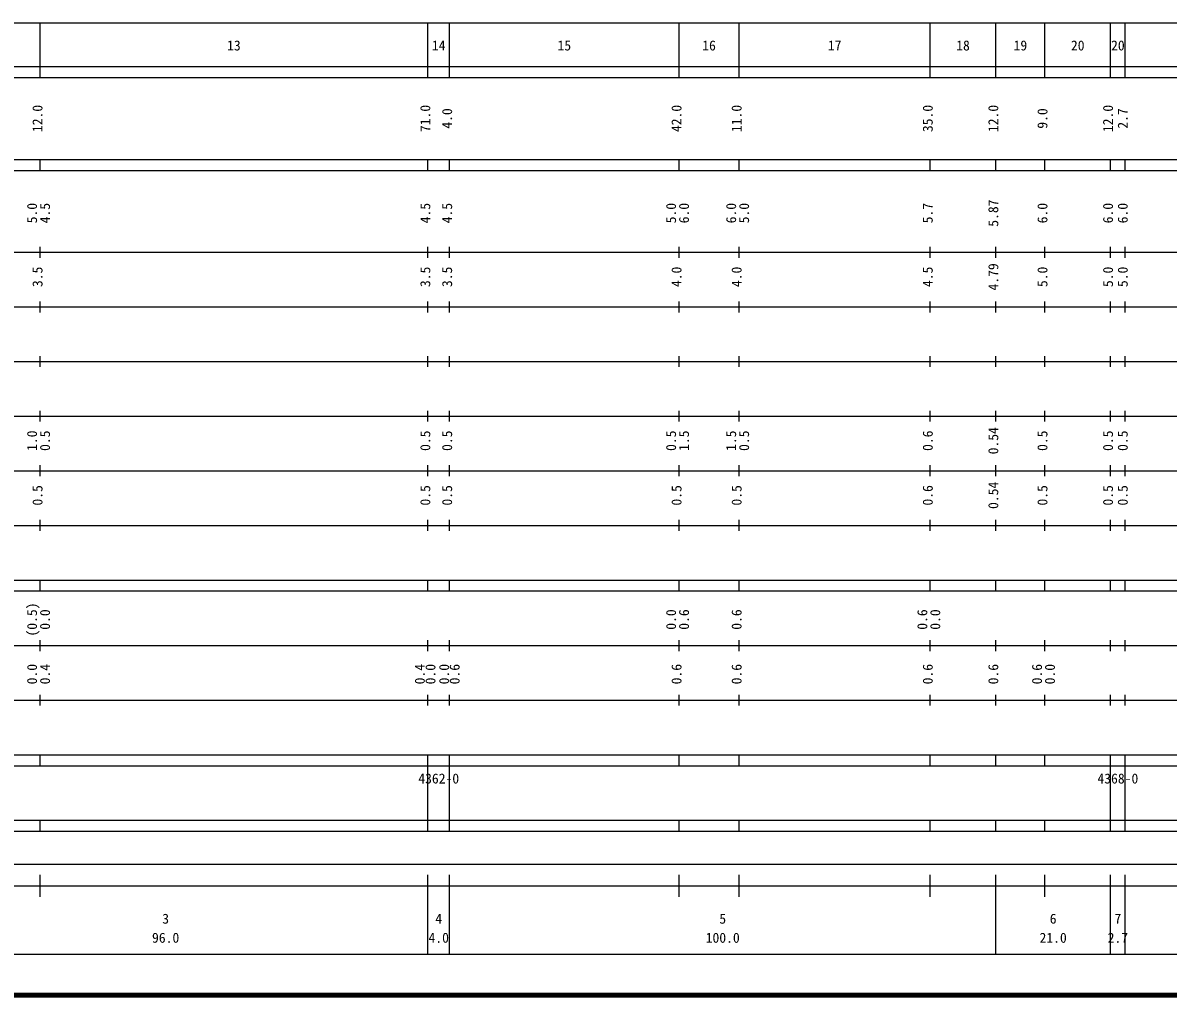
# Model space of a CAD drawing. Units: millimetres on the paper, enlarged 1000 times. Extents: x 40000 to 680000, y 20000 to 380000.
# Drawn here: x 289867 to 499546, y 20000 to 198000 of the extents above; entities that cross this region are included whole.
import ezdxf
from ezdxf.enums import TextEntityAlignment as Align

# ---------------------------------------------------------------- set-up
doc = ezdxf.new("R2010")
doc.units = ezdxf.units.MM
doc.header["$LTSCALE"] = 1000
doc.layers.add('M-TTL', color=2, linetype='Continuous', lineweight=140)
doc.layers.add('M-TTL-BAND', color=7, linetype='Continuous', lineweight=25)
doc.styles.add('ＭＳ ゴシック', font='')
doc.styles.get('ＭＳ ゴシック').set_extended_font_data('MS Gothic')

msp = doc.modelspace()

# ---------------------------------------------------------------- linework, layer by layer
at = {"layer": 'M-TTL'}
msp.add_line((40000, 20000), (680000, 20000), dxfattribs=at)
at = {"layer": 'M-TTL-BAND'}
for p, q in [((68000, 198000), (579000, 198000)), ((293000, 188000), (293000, 198000)), ((364000, 188000), (364000, 198000)), ((368000, 188000), (368000, 198000)), ((410000, 188000), (410000, 198000)), ((421000, 188000), (421000, 198000)), ((456000, 188000), (456000, 198000)), ((468000, 188000), (468000, 198000)), ((477000, 188000), (477000, 198000)), ((489000, 188000), (489000, 198000)), ((491700, 188000), (491700, 198000)), ((40000, 190000), (579000, 190000)), ((40000, 188000), (579000, 188000)), ((40000, 173000), (579000, 173000)), ((293000, 171000), (293000, 173000)), ((364000, 171000), (364000, 173000)), ((368000, 171000), (368000, 173000)), ((410000, 171000), (410000, 173000)), ((421000, 171000), (421000, 173000)), ((456000, 171000), (456000, 173000)), ((468000, 171000), (468000, 173000)), ((477000, 171000), (477000, 173000)), ((489000, 171000), (489000, 173000)), ((491700, 171000), (491700, 173000)), ((40000, 171000), (579000, 171000)), ((40000, 156000), (579000, 156000)), ((293000, 155000), (293000, 157000)), ((364000, 155000), (364000, 157000)), ((368000, 155000), (368000, 157000)), ((410000, 155000), (410000, 157000)), ((421000, 155000), (421000, 157000)), ((456000, 155000), (456000, 157000)), ((468000, 155000), (468000, 157000)), ((477000, 155000), (477000, 157000)), ((489000, 155000), (489000, 157000)), ((491700, 155000), (491700, 157000)), ((293000, 145000), (293000, 147000)), ((364000, 145000), (364000, 147000)), ((368000, 145000), (368000, 147000)), ((410000, 145000), (410000, 147000)), ((421000, 145000), (421000, 147000)), ((456000, 145000), (456000, 147000)), ((468000, 145000), (468000, 147000)), ((477000, 145000), (477000, 147000)), ((489000, 145000), (489000, 147000)), ((491700, 145000), (491700, 147000)), ((46000, 146000), (579000, 146000)), ((293000, 135000), (293000, 137000)), ((364000, 135000), (364000, 137000)), ((368000, 135000), (368000, 137000)), ((410000, 135000), (410000, 137000)), ((421000, 135000), (421000, 137000)), ((456000, 135000), (456000, 137000)), ((468000, 135000), (468000, 137000)), ((477000, 135000), (477000, 137000)), ((489000, 135000), (489000, 137000)), ((491700, 135000), (491700, 137000)), ((52000, 136000), (579000, 136000)), ((46000, 126000), (579000, 126000)), ((293000, 125000), (293000, 127000)), ((364000, 125000), (364000, 127000)), ((368000, 125000), (368000, 127000)), ((410000, 125000), (410000, 127000)), ((421000, 125000), (421000, 127000)), ((456000, 125000), (456000, 127000)), ((468000, 125000), (468000, 127000)), ((477000, 125000), (477000, 127000)), ((489000, 125000), (489000, 127000)), ((491700, 125000), (491700, 127000)), ((52000, 116000), (579000, 116000)), ((293000, 115000), (293000, 117000)), ((364000, 115000), (364000, 117000)), ((368000, 115000), (368000, 117000)), ((410000, 115000), (410000, 117000)), ((421000, 115000), (421000, 117000)), ((456000, 115000), (456000, 117000)), ((468000, 115000), (468000, 117000)), ((477000, 115000), (477000, 117000)), ((489000, 115000), (489000, 117000)), ((491700, 115000), (491700, 117000)), ((293000, 105000), (293000, 107000)), ((364000, 105000), (364000, 107000)), ((368000, 105000), (368000, 107000)), ((410000, 105000), (410000, 107000)), ((421000, 105000), (421000, 107000)), ((456000, 105000), (456000, 107000)), ((468000, 105000), (468000, 107000)), ((477000, 105000), (477000, 107000)), ((489000, 105000), (489000, 107000)), ((491700, 105000), (491700, 107000)), ((46000, 106000), (579000, 106000)), ((40000, 96000), (579000, 96000)), ((293000, 94000), (293000, 96000)), ((364000, 94000), (364000, 96000)), ((368000, 94000), (368000, 96000)), ((410000, 94000), (410000, 96000)), ((421000, 94000), (421000, 96000)), ((456000, 94000), (456000, 96000)), ((468000, 94000), (468000, 96000)), ((477000, 94000), (477000, 96000)), ((489000, 94000), (489000, 96000)), ((491700, 94000), (491700, 96000)), ((40000, 94000), (579000, 94000)), ((49000, 84000), (579000, 84000)), ((293000, 83000), (293000, 85000)), ((364000, 83000), (364000, 85000)), ((368000, 83000), (368000, 85000)), ((410000, 83000), (410000, 85000)), ((421000, 83000), (421000, 85000)), ((456000, 83000), (456000, 85000)), ((468000, 83000), (468000, 85000)), ((477000, 83000), (477000, 85000)), ((489000, 83000), (489000, 85000)), ((491700, 83000), (491700, 85000)), ((40000, 74000), (579000, 74000)), ((293000, 73000), (293000, 75000)), ((364000, 73000), (364000, 75000)), ((368000, 73000), (368000, 75000)), ((410000, 73000), (410000, 75000)), ((421000, 73000), (421000, 75000)), ((456000, 73000), (456000, 75000)), ((468000, 73000), (468000, 75000)), ((477000, 73000), (477000, 75000)), ((489000, 73000), (489000, 75000)), ((491700, 73000), (491700, 75000)), ((40000, 64000), (579000, 64000)), ((293000, 62000), (293000, 64000)), ((364000, 62000), (364000, 64000)), ((368000, 62000), (368000, 64000)), ((410000, 62000), (410000, 64000)), ((421000, 62000), (421000, 64000)), ((456000, 62000), (456000, 64000)), ((468000, 62000), (468000, 64000)), ((477000, 62000), (477000, 64000)), ((489000, 62000), (489000, 64000)), ((491700, 62000), (491700, 64000)), ((40000, 62000), (579000, 62000)), ((364000, 52000), (364000, 62000)), ((368000, 52000), (368000, 62000)), ((489000, 52000), (489000, 62000)), ((491700, 52000), (491700, 62000)), ((40000, 52000), (579000, 52000)), ((293000, 50000), (293000, 52000)), ((364000, 50000), (364000, 52000)), ((368000, 50000), (368000, 52000)), ((410000, 50000), (410000, 52000)), ((421000, 50000), (421000, 52000)), ((456000, 50000), (456000, 52000)), ((468000, 50000), (468000, 52000)), ((477000, 50000), (477000, 52000)), ((489000, 50000), (489000, 52000)), ((491700, 50000), (491700, 52000)), ((40000, 50000), (579000, 50000)), ((71000, 44000), (565000, 44000)), ((293000, 38000), (293000, 42000)), ((364000, 27500), (364000, 42000)), ((368000, 27500), (368000, 42000)), ((410000, 38000), (410000, 42000)), ((421000, 38000), (421000, 42000)), ((456000, 38000), (456000, 42000)), ((468000, 27500), (468000, 42000)), ((477000, 38000), (477000, 42000)), ((489000, 27500), (489000, 42000)), ((491700, 27500), (491700, 42000)), ((40000, 40000), (579000, 40000)), ((68000, 27500), (579000, 27500))]:
    msp.add_line(p, q, dxfattribs=at)

# ---------------------------------------------------------------- texts
at = {"layer": 'M-TTL-BAND', "style": 'ＭＳ ゴシック'}
for s, p in [('13', (328500, 192405)), ('14', (366000, 192405)), ('15', (389000, 192405)), ('16', (415500, 192405)), ('17', (438500, 192405)), ('18', (462000, 192405)), ('19', (472500, 192405)), ('20', (483000, 192405)), ('20', (490350, 192405)), ('3', (316000, 32523)), ('4', (366000, 32523)), ('5', (418000, 32523)), ('6', (478500, 32523)), ('7', (490350, 32523)), ('96.0', (316000, 29033)), ('4.0', (366000, 29033)), ('100.0', (418000, 29033)), ('21.0', (478500, 29033)), ('2.7', (490350, 29033))]:
    msp.add_text(s, height=1833, dxfattribs=at).set_placement(p, align=Align.BOTTOM_CENTER)
for s, p in [('12.0', (294000, 180500)), ('71.0', (365000, 180500)), ('42.0', (411000, 180500)), ('11.0', (422000, 180500)), ('35.0', (457000, 180500)), ('12.0', (469000, 180500)), ('12.0', (490000, 180500)), ('4.0', (369000, 180500)), ('9.0', (478000, 180500)), ('2.7', (492700, 180500)), ('5.0', (293000, 163174)), ('4.5', (295370, 163174)), ('4.5', (365000, 163174)), ('4.5', (369000, 163174)), ('5.0', (410000, 163174)), ('6.0', (412370, 163174)), ('6.0', (421000, 163174)), ('5.0', (423370, 163174)), ('5.7', (457000, 163174)), ('5.87', (469000, 163174)), ('6.0', (478000, 163174)), ('6.0', (490000, 163174)), ('6.0', (492700, 163174)), ('3.5', (294000, 151500)), ('3.5', (365000, 151500)), ('3.5', (369000, 151500)), ('4.0', (411000, 151500)), ('4.0', (422000, 151500)), ('4.5', (457000, 151500)), ('4.79', (469000, 151500)), ('5.0', (478000, 151500)), ('5.0', (490000, 151500)), ('5.0', (492700, 151500)), ('0.54', (469000, 121500)), ('1.0', (293000, 121500)), ('0.5', (295370, 121500)), ('0.5', (365000, 121500)), ('0.5', (369000, 121500)), ('0.5', (410000, 121500)), ('1.5', (412370, 121500)), ('1.5', (421000, 121500)), ('0.5', (423370, 121500)), ('0.6', (457000, 121500)), ('0.5', (478000, 121500)), ('0.5', (490000, 121500)), ('0.5', (492700, 121500)), ('0.6', (457000, 111500)), ('0.54', (469000, 111500)), ('0.5', (294000, 111500)), ('0.5', (365000, 111500)), ('0.5', (369000, 111500)), ('0.5', (411000, 111500)), ('0.5', (422000, 111500)), ('0.5', (478000, 111500)), ('0.5', (490000, 111500)), ('0.5', (492700, 111500)), ('(0.5)', (293000, 88764)), ('0.0', (295370, 88764)), ('0.0', (410000, 88764)), ('0.6', (412370, 88764)), ('0.6', (422000, 88764)), ('0.6', (456000, 88764)), ('0.0', (458370, 88764)), ('0.0', (293000, 78764)), ('0.4', (295370, 78764)), ('0.4', (364000, 78764)), ('0.0', (365944, 78764)), ('0.0', (368451, 78764)), ('0.6', (370370, 78764)), ('0.6', (411000, 78764)), ('0.6', (422000, 78764)), ('0.6', (457000, 78764)), ('0.6', (469000, 78764)), ('0.6', (477000, 78764)), ('0.0', (479370, 78764))]:
    msp.add_text(s, height=1833, rotation=90, dxfattribs=at).set_placement(p, align=Align.BOTTOM_CENTER)
for s, p in [('4362-0', (366000, 59655)), ('4368-0', (490350, 59655))]:
    msp.add_text(s, height=1833, dxfattribs=at).set_placement(p, align=Align.MIDDLE_CENTER)

doc.saveas('drawing.dxf')
